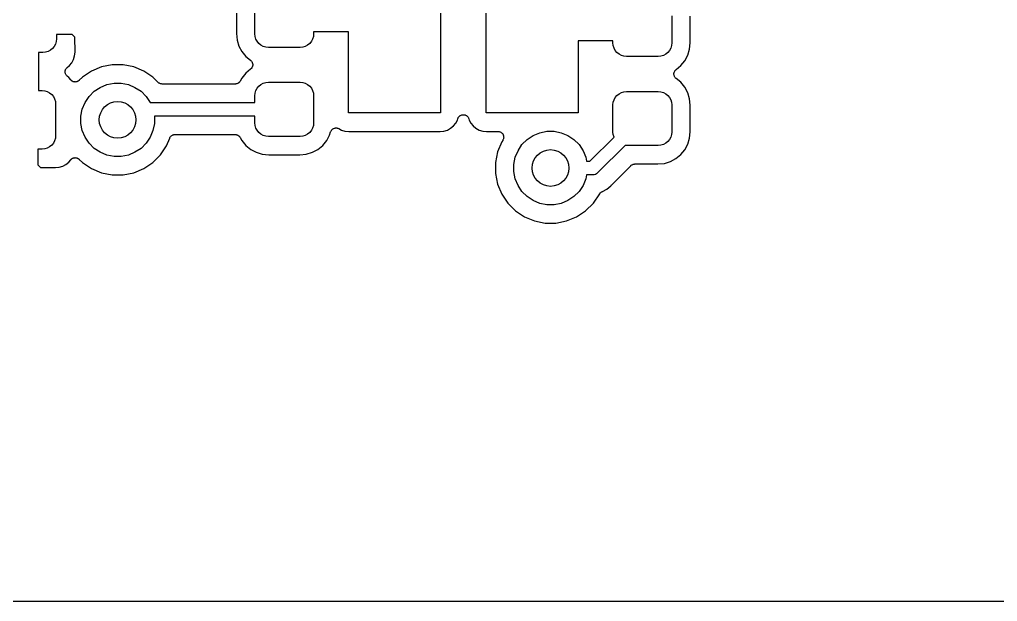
# Model space of a CAD drawing. Extents: x 113.2 to 188.8, y -123.8 to -78.2.
# Drawn here: x 128.32 to 138.97, y -119.85 to -113.51 of the extents above; entities that cross this region are included whole.
import ezdxf

# ---------------------------------------------------------------- set-up
doc = ezdxf.new("R2010")
doc.units = 0
doc.layers.add('BLACK', color=7, linetype='CONTINUOUS')

msp = doc.modelspace()

# ---------------------------------------------------------------- linework, layer by layer
at = {"layer": 'BLACK', "linetype": 'CONTINUOUS'}
for p, q in [((132.9, -113.275), (132.9, -114.525)), ((133.4, -114.525), (133.4, -113.275)), ((130.679, -113.371), (130.679, -113.659)), ((130.88, -113.662), (130.88, -113.367)), ((135.42, -113.468), (135.42, -113.762)), ((135.621, -113.759), (135.621, -113.471)), ((128.72, -113.718), (128.717, -113.746)), ((128.891, -113.67), (128.72, -113.67)), ((128.72, -113.67), (128.72, -113.718)), ((128.92, -113.699), (128.891, -113.67)), ((128.921, -113.862), (128.92, -113.699)), ((130.679, -113.659), (130.686, -113.73)), ((130.686, -113.73), (130.706, -113.796)), ((130.883, -113.691), (130.88, -113.662)), ((130.891, -113.719), (130.883, -113.691)), ((130.905, -113.744), (130.891, -113.719)), ((131.509, -113.719), (131.495, -113.744)), ((131.517, -113.691), (131.509, -113.719)), ((131.52, -113.662), (131.517, -113.691)), ((131.9, -113.64), (131.52, -113.64)), ((131.52, -113.64), (131.52, -113.662)), ((131.9, -114.525), (131.9, -113.64)), ((134.78, -113.74), (134.4, -113.74)), ((134.4, -113.74), (134.4, -114.525)), ((134.78, -113.762), (134.78, -113.74)), ((128.654, -113.84), (128.629, -113.854)), ((128.677, -113.822), (128.654, -113.84)), ((128.695, -113.799), (128.677, -113.822)), ((128.709, -113.774), (128.695, -113.799)), ((128.717, -113.746), (128.709, -113.774)), ((130.706, -113.796), (130.738, -113.856)), ((130.923, -113.767), (130.905, -113.744)), ((130.946, -113.785), (130.923, -113.767)), ((130.971, -113.799), (130.946, -113.785)), ((130.999, -113.807), (130.971, -113.799)), ((131.028, -113.81), (130.999, -113.807)), ((131.373, -113.81), (131.028, -113.81)), ((131.401, -113.807), (131.373, -113.81)), ((131.429, -113.799), (131.401, -113.807)), ((131.454, -113.785), (131.429, -113.799)), ((131.477, -113.767), (131.454, -113.785)), ((131.495, -113.744), (131.477, -113.767)), ((134.783, -113.791), (134.78, -113.762)), ((134.791, -113.819), (134.783, -113.791)), ((134.805, -113.844), (134.791, -113.819)), ((134.823, -113.867), (134.805, -113.844)), ((135.395, -113.844), (135.377, -113.867)), ((135.409, -113.819), (135.395, -113.844)), ((135.417, -113.791), (135.409, -113.819)), ((135.42, -113.762), (135.417, -113.791)), ((135.594, -113.896), (135.614, -113.83)), ((135.614, -113.83), (135.621, -113.759)), ((128.572, -113.865), (128.525, -113.865)), ((128.525, -113.865), (128.525, -114.28)), ((128.601, -113.862), (128.572, -113.865)), ((128.629, -113.854), (128.601, -113.862)), ((128.887, -113.977), (128.906, -113.942)), ((128.906, -113.942), (128.917, -113.904)), ((128.917, -113.904), (128.921, -113.862)), ((130.738, -113.856), (130.781, -113.909)), ((130.781, -113.909), (130.833, -113.951)), ((130.833, -113.951), (130.833, -113.952)), ((130.833, -113.952), (130.833, -113.952)), ((130.833, -113.952), (130.833, -113.952)), ((130.833, -113.952), (130.834, -113.952)), ((130.834, -113.952), (130.838, -113.956)), ((134.846, -113.885), (134.823, -113.867)), ((134.871, -113.899), (134.846, -113.885)), ((134.899, -113.907), (134.871, -113.899)), ((134.927, -113.91), (134.899, -113.907)), ((135.273, -113.91), (134.927, -113.91)), ((135.301, -113.907), (135.273, -113.91)), ((135.329, -113.899), (135.301, -113.907)), ((135.354, -113.885), (135.329, -113.899)), ((135.377, -113.867), (135.354, -113.885)), ((135.562, -113.956), (135.594, -113.896)), ((128.815, -114.064), (128.816, -114.058)), ((128.816, -114.058), (128.816, -114.058)), ((128.816, -114.058), (128.817, -114.058)), ((128.817, -114.058), (128.819, -114.052)), ((128.819, -114.052), (128.821, -114.047)), ((128.821, -114.047), (128.825, -114.042)), ((128.821, -114.047), (128.821, -114.047)), ((128.821, -114.047), (128.821, -114.047)), ((128.825, -114.042), (128.828, -114.037)), ((128.828, -114.036), (128.832, -114.032)), ((128.828, -114.037), (128.828, -114.036)), ((128.828, -114.037), (128.828, -114.037)), ((128.832, -114.032), (128.837, -114.028)), ((128.837, -114.028), (128.862, -114.007)), ((128.862, -114.007), (128.887, -113.977)), ((129.21, -114.023), (129.101, -114.068)), ((129.326, -114), (129.21, -114.023)), ((129.444, -114), (129.326, -114)), ((129.56, -114.023), (129.444, -114)), ((129.669, -114.068), (129.56, -114.023)), ((130.833, -114.049), (130.781, -114.091)), ((130.837, -114.044), (130.833, -114.049)), ((130.841, -114.04), (130.837, -114.044)), ((130.838, -113.956), (130.842, -113.96)), ((130.842, -114.04), (130.841, -114.04)), ((130.841, -114.04), (130.841, -114.04)), ((130.842, -113.96), (130.842, -113.961)), ((130.842, -113.961), (130.842, -113.961)), ((130.842, -113.961), (130.845, -113.966)), ((130.845, -114.035), (130.842, -114.04)), ((130.845, -113.966), (130.849, -113.971)), ((130.848, -114.03), (130.845, -114.035)), ((130.851, -114.024), (130.848, -114.03)), ((130.848, -114.03), (130.848, -114.03)), ((130.848, -114.03), (130.848, -114.03)), ((130.849, -113.971), (130.849, -113.971)), ((130.849, -113.971), (130.849, -113.971)), ((130.849, -113.971), (130.851, -113.977)), ((130.851, -113.977), (130.853, -113.982)), ((130.853, -114.019), (130.851, -114.024)), ((130.853, -113.982), (130.853, -113.982)), ((130.853, -113.982), (130.853, -113.982)), ((130.853, -113.982), (130.854, -113.988)), ((130.854, -114.013), (130.853, -114.018)), ((130.853, -114.018), (130.853, -114.019)), ((130.853, -114.019), (130.853, -114.019)), ((130.854, -113.988), (130.856, -113.994)), ((130.856, -114.007), (130.854, -114.013)), ((130.856, -113.994), (130.856, -113.994)), ((130.856, -113.994), (130.856, -113.994)), ((130.856, -113.994), (130.856, -114.001)), ((130.856, -114.001), (130.856, -114.006)), ((130.856, -114.006), (130.856, -114.007)), ((130.856, -114.007), (130.856, -114.007)), ((135.455, -114.065), (135.458, -114.06)), ((135.458, -114.06), (135.459, -114.06)), ((135.459, -114.06), (135.463, -114.056)), ((135.459, -114.06), (135.459, -114.06)), ((135.463, -114.056), (135.467, -114.051)), ((135.467, -114.051), (135.519, -114.009)), ((135.519, -114.009), (135.562, -113.956)), ((128.814, -114.07), (128.815, -114.064)), ((128.814, -114.076), (128.814, -114.07)), ((128.814, -114.07), (128.814, -114.07)), ((128.814, -114.07), (128.814, -114.07)), ((128.814, -114.082), (128.814, -114.076)), ((128.815, -114.088), (128.814, -114.082)), ((128.814, -114.082), (128.814, -114.082)), ((128.814, -114.082), (128.814, -114.082)), ((128.816, -114.094), (128.815, -114.088)), ((128.816, -114.095), (128.816, -114.094)), ((128.816, -114.094), (128.816, -114.094)), ((128.818, -114.1), (128.816, -114.095)), ((128.821, -114.106), (128.818, -114.1)), ((128.824, -114.111), (128.821, -114.106)), ((128.821, -114.106), (128.821, -114.106)), ((128.821, -114.106), (128.821, -114.106)), ((128.827, -114.116), (128.824, -114.111)), ((128.828, -114.116), (128.827, -114.116)), ((128.832, -114.12), (128.828, -114.116)), ((128.828, -114.116), (128.828, -114.116)), ((128.836, -114.125), (128.832, -114.12)), ((128.837, -114.125), (128.836, -114.125)), ((128.836, -114.125), (128.836, -114.125)), ((128.836, -114.125), (128.836, -114.125)), ((128.836, -114.125), (128.836, -114.125)), ((128.852, -114.138), (128.837, -114.125)), ((128.874, -114.165), (128.852, -114.138)), ((128.876, -114.167), (128.874, -114.165)), ((128.878, -114.169), (128.876, -114.167)), ((129.003, -114.134), (128.967, -114.169)), ((129.101, -114.068), (129.003, -114.134)), ((129.767, -114.134), (129.669, -114.068)), ((129.825, -114.192), (129.767, -114.134)), ((130.738, -114.144), (130.72, -114.177)), ((130.781, -114.091), (130.738, -114.144)), ((135.444, -114.093), (135.446, -114.087)), ((135.444, -114.094), (135.444, -114.093)), ((135.444, -114.093), (135.444, -114.093)), ((135.444, -114.1), (135.444, -114.094)), ((135.444, -114.106), (135.444, -114.1)), ((135.446, -114.112), (135.444, -114.106)), ((135.444, -114.106), (135.444, -114.106)), ((135.444, -114.106), (135.444, -114.106)), ((135.446, -114.087), (135.447, -114.082)), ((135.447, -114.118), (135.446, -114.112)), ((135.447, -114.081), (135.449, -114.076)), ((135.447, -114.082), (135.447, -114.081)), ((135.447, -114.081), (135.447, -114.081)), ((135.449, -114.123), (135.447, -114.118)), ((135.447, -114.118), (135.447, -114.118)), ((135.447, -114.118), (135.447, -114.118)), ((135.449, -114.076), (135.452, -114.07)), ((135.451, -114.129), (135.449, -114.123)), ((135.455, -114.134), (135.451, -114.129)), ((135.451, -114.129), (135.451, -114.129)), ((135.451, -114.129), (135.451, -114.129)), ((135.452, -114.07), (135.455, -114.065)), ((135.452, -114.07), (135.452, -114.07)), ((135.452, -114.07), (135.452, -114.07)), ((135.458, -114.139), (135.455, -114.134)), ((135.458, -114.14), (135.458, -114.139)), ((135.458, -114.139), (135.458, -114.139)), ((135.462, -114.144), (135.458, -114.14)), ((135.466, -114.148), (135.462, -114.144)), ((135.467, -114.148), (135.466, -114.148)), ((135.467, -114.149), (135.467, -114.148)), ((135.467, -114.148), (135.467, -114.148)), ((135.467, -114.148), (135.467, -114.148)), ((135.519, -114.191), (135.467, -114.149)), ((128.88, -114.171), (128.878, -114.169)), ((128.883, -114.173), (128.88, -114.171)), ((128.885, -114.175), (128.883, -114.173)), ((128.887, -114.177), (128.885, -114.175)), ((128.89, -114.178), (128.887, -114.177)), ((128.893, -114.18), (128.89, -114.178)), ((128.896, -114.181), (128.893, -114.18)), ((128.898, -114.183), (128.896, -114.181)), ((128.901, -114.184), (128.898, -114.183)), ((128.904, -114.185), (128.901, -114.184)), ((128.907, -114.186), (128.904, -114.185)), ((128.91, -114.186), (128.907, -114.186)), ((128.913, -114.187), (128.91, -114.186)), ((128.916, -114.187), (128.913, -114.187)), ((128.919, -114.187), (128.916, -114.187)), ((128.922, -114.188), (128.919, -114.187)), ((128.925, -114.187), (128.922, -114.188)), ((128.929, -114.187), (128.925, -114.187)), ((128.931, -114.187), (128.929, -114.187)), ((128.934, -114.187), (128.931, -114.187)), ((128.937, -114.186), (128.934, -114.187)), ((128.941, -114.185), (128.937, -114.186)), ((128.943, -114.184), (128.941, -114.185)), ((128.946, -114.183), (128.943, -114.184)), ((128.949, -114.182), (128.946, -114.183)), ((128.952, -114.18), (128.949, -114.182)), ((128.954, -114.179), (128.952, -114.18)), ((128.957, -114.178), (128.954, -114.179)), ((128.96, -114.176), (128.957, -114.178)), ((128.962, -114.174), (128.96, -114.176)), ((128.964, -114.172), (128.962, -114.174)), ((128.967, -114.17), (128.964, -114.172)), ((128.967, -114.169), (128.967, -114.17)), ((129.13, -114.289), (129.196, -114.246)), ((129.196, -114.246), (129.268, -114.215)), ((129.268, -114.215), (129.346, -114.2)), ((129.346, -114.2), (129.424, -114.2)), ((129.424, -114.2), (129.502, -114.215)), ((129.502, -114.215), (129.574, -114.246)), ((129.574, -114.246), (129.64, -114.289)), ((129.83, -114.195), (129.825, -114.192)), ((129.834, -114.199), (129.83, -114.195)), ((129.835, -114.199), (129.834, -114.199)), ((129.834, -114.199), (129.834, -114.199)), ((129.84, -114.202), (129.835, -114.199)), ((129.845, -114.205), (129.84, -114.202)), ((129.851, -114.207), (129.845, -114.205)), ((129.845, -114.205), (129.845, -114.205)), ((129.845, -114.205), (129.845, -114.205)), ((129.856, -114.209), (129.851, -114.207)), ((129.857, -114.209), (129.856, -114.209)), ((129.863, -114.209), (129.857, -114.209)), ((129.857, -114.209), (129.857, -114.209)), ((129.869, -114.21), (129.863, -114.209)), ((129.87, -114.21), (129.869, -114.21)), ((129.869, -114.21), (129.869, -114.21)), ((129.869, -114.21), (129.869, -114.21)), ((129.869, -114.21), (129.869, -114.21)), ((130.665, -114.21), (129.87, -114.21)), ((130.668, -114.21), (130.665, -114.21)), ((130.67, -114.21), (130.668, -114.21)), ((130.674, -114.209), (130.67, -114.21)), ((130.677, -114.209), (130.674, -114.209)), ((130.68, -114.208), (130.677, -114.209)), ((130.682, -114.207), (130.68, -114.208)), ((130.685, -114.206), (130.682, -114.207)), ((130.689, -114.205), (130.685, -114.206)), ((130.691, -114.204), (130.689, -114.205)), ((130.694, -114.203), (130.691, -114.204)), ((130.697, -114.201), (130.694, -114.203)), ((130.7, -114.199), (130.697, -114.201)), ((130.702, -114.198), (130.7, -114.199)), ((130.704, -114.196), (130.702, -114.198)), ((130.706, -114.194), (130.704, -114.196)), ((130.709, -114.192), (130.706, -114.194)), ((130.711, -114.19), (130.709, -114.192)), ((130.713, -114.188), (130.711, -114.19)), ((130.715, -114.185), (130.713, -114.188)), ((130.717, -114.182), (130.715, -114.185)), ((130.718, -114.18), (130.717, -114.182)), ((130.72, -114.178), (130.718, -114.18)), ((130.72, -114.177), (130.72, -114.178)), ((130.891, -114.281), (130.905, -114.256)), ((130.905, -114.256), (130.923, -114.233)), ((130.923, -114.233), (130.946, -114.215)), ((130.946, -114.215), (130.971, -114.201)), ((130.971, -114.201), (130.999, -114.193)), ((130.999, -114.193), (131.028, -114.19)), ((131.028, -114.19), (131.373, -114.19)), ((131.373, -114.19), (131.401, -114.193)), ((131.401, -114.193), (131.429, -114.201)), ((131.429, -114.201), (131.454, -114.215)), ((131.454, -114.215), (131.477, -114.233)), ((131.477, -114.233), (131.495, -114.256)), ((131.495, -114.256), (131.509, -114.281)), ((135.562, -114.244), (135.519, -114.191)), ((135.594, -114.304), (135.562, -114.244)), ((128.525, -114.28), (128.562, -114.28)), ((128.562, -114.28), (128.591, -114.283)), ((128.591, -114.283), (128.619, -114.291)), ((128.619, -114.291), (128.644, -114.305)), ((128.644, -114.305), (128.667, -114.323)), ((128.667, -114.323), (128.685, -114.346)), ((128.685, -114.346), (128.699, -114.371)), ((128.699, -114.371), (128.707, -114.399)), ((129.031, -114.411), (129.074, -114.345)), ((129.074, -114.345), (129.13, -114.289)), ((129.64, -114.289), (129.696, -114.345)), ((129.696, -114.345), (129.739, -114.41)), ((130.88, -114.337), (130.883, -114.309)), ((130.88, -114.41), (130.88, -114.337)), ((130.883, -114.309), (130.891, -114.281)), ((131.509, -114.281), (131.517, -114.309)), ((131.517, -114.309), (131.52, -114.337)), ((131.52, -114.337), (131.52, -114.632)), ((134.791, -114.381), (134.805, -114.356)), ((134.805, -114.356), (134.823, -114.333)), ((134.823, -114.333), (134.846, -114.315)), ((134.846, -114.315), (134.871, -114.301)), ((134.871, -114.301), (134.899, -114.293)), ((134.899, -114.293), (134.927, -114.29)), ((134.927, -114.29), (135.273, -114.29)), ((135.273, -114.29), (135.301, -114.293)), ((135.301, -114.293), (135.329, -114.301)), ((135.329, -114.301), (135.354, -114.315)), ((135.354, -114.315), (135.377, -114.333)), ((135.377, -114.333), (135.395, -114.356)), ((135.395, -114.356), (135.409, -114.381)), ((135.614, -114.37), (135.594, -114.304)), ((135.621, -114.441), (135.614, -114.37)), ((128.707, -114.399), (128.71, -114.427)), ((128.71, -114.427), (128.71, -114.772)), ((128.985, -114.561), (129, -114.483)), ((129, -114.483), (129.031, -114.411)), ((129.739, -114.41), (130.88, -114.41)), ((134.78, -114.438), (134.783, -114.409)), ((134.78, -114.733), (134.78, -114.438)), ((134.783, -114.409), (134.791, -114.381)), ((135.409, -114.381), (135.417, -114.409)), ((135.417, -114.409), (135.42, -114.438)), ((135.42, -114.438), (135.42, -114.733)), ((135.621, -114.729), (135.621, -114.441)), ((128.985, -114.639), (128.985, -114.561)), ((130.88, -114.56), (129.785, -114.56)), ((129.785, -114.56), (129.785, -114.561)), ((129.785, -114.561), (129.785, -114.639)), ((130.88, -114.632), (130.88, -114.56)), ((132.9, -114.525), (131.9, -114.525)), ((133.086, -114.602), (133.09, -114.588)), ((133.09, -114.587), (133.093, -114.581)), ((133.09, -114.588), (133.09, -114.587)), ((133.093, -114.581), (133.095, -114.576)), ((133.095, -114.576), (133.098, -114.571)), ((133.095, -114.576), (133.095, -114.576)), ((133.095, -114.576), (133.095, -114.576)), ((133.098, -114.571), (133.102, -114.566)), ((133.102, -114.566), (133.106, -114.562)), ((133.102, -114.566), (133.102, -114.566)), ((133.102, -114.566), (133.102, -114.566)), ((133.106, -114.562), (133.111, -114.557)), ((133.111, -114.557), (133.116, -114.554)), ((133.111, -114.557), (133.111, -114.557)), ((133.111, -114.557), (133.111, -114.557)), ((133.116, -114.554), (133.121, -114.551)), ((133.121, -114.551), (133.127, -114.548)), ((133.121, -114.551), (133.121, -114.551)), ((133.121, -114.551), (133.121, -114.551)), ((133.127, -114.548), (133.132, -114.546)), ((133.132, -114.546), (133.139, -114.545)), ((133.132, -114.546), (133.132, -114.546)), ((133.132, -114.546), (133.132, -114.546)), ((133.139, -114.545), (133.144, -114.544)), ((133.144, -114.544), (133.144, -114.544)), ((133.144, -114.544), (133.144, -114.544)), ((133.144, -114.544), (133.151, -114.544)), ((133.151, -114.544), (133.156, -114.544)), ((133.156, -114.544), (133.157, -114.544)), ((133.157, -114.544), (133.157, -114.544)), ((133.157, -114.544), (133.163, -114.545)), ((133.163, -114.545), (133.169, -114.546)), ((133.169, -114.546), (133.169, -114.546)), ((133.169, -114.546), (133.169, -114.546)), ((133.169, -114.546), (133.174, -114.549)), ((133.174, -114.549), (133.18, -114.551)), ((133.18, -114.551), (133.18, -114.551)), ((133.18, -114.551), (133.18, -114.551)), ((133.18, -114.551), (133.185, -114.554)), ((133.185, -114.554), (133.19, -114.558)), ((133.19, -114.558), (133.19, -114.558)), ((133.19, -114.558), (133.19, -114.558)), ((133.19, -114.558), (133.194, -114.562)), ((133.194, -114.562), (133.199, -114.567)), ((133.199, -114.567), (133.199, -114.567)), ((133.199, -114.567), (133.199, -114.567)), ((133.199, -114.567), (133.202, -114.572)), ((133.202, -114.572), (133.205, -114.577)), ((133.205, -114.577), (133.205, -114.577)), ((133.205, -114.577), (133.206, -114.577)), ((133.206, -114.577), (133.208, -114.583)), ((133.208, -114.583), (133.21, -114.588)), ((133.21, -114.588), (133.214, -114.602)), ((134.4, -114.525), (133.4, -114.525)), ((129, -114.717), (128.985, -114.639)), ((129.785, -114.639), (129.77, -114.717)), ((130.883, -114.661), (130.88, -114.632)), ((130.891, -114.689), (130.883, -114.661)), ((130.905, -114.714), (130.891, -114.689)), ((131.509, -114.689), (131.495, -114.714)), ((131.517, -114.661), (131.509, -114.689)), ((131.52, -114.632), (131.517, -114.661)), ((131.725, -114.702), (131.73, -114.698)), ((131.73, -114.698), (131.735, -114.695)), ((131.735, -114.695), (131.736, -114.695)), ((131.736, -114.695), (131.741, -114.693)), ((131.736, -114.695), (131.736, -114.695)), ((131.741, -114.693), (131.747, -114.691)), ((131.747, -114.69), (131.753, -114.689)), ((131.747, -114.691), (131.747, -114.69)), ((131.747, -114.69), (131.747, -114.69)), ((131.753, -114.689), (131.759, -114.688)), ((131.759, -114.688), (131.759, -114.688)), ((131.759, -114.688), (131.759, -114.688)), ((131.759, -114.688), (131.765, -114.688)), ((131.765, -114.688), (131.771, -114.688)), ((131.771, -114.688), (131.771, -114.688)), ((131.771, -114.688), (131.771, -114.688)), ((131.771, -114.688), (131.777, -114.689)), ((131.777, -114.689), (131.783, -114.691)), ((131.783, -114.691), (131.783, -114.691)), ((131.783, -114.691), (131.783, -114.691)), ((131.783, -114.691), (131.789, -114.693)), ((131.789, -114.693), (131.794, -114.695)), ((131.794, -114.695), (131.823, -114.711)), ((132.977, -114.711), (133.012, -114.692)), ((133.012, -114.692), (133.042, -114.667)), ((133.042, -114.667), (133.067, -114.637)), ((133.067, -114.637), (133.086, -114.602)), ((133.214, -114.602), (133.233, -114.637)), ((133.233, -114.637), (133.258, -114.667)), ((133.258, -114.667), (133.288, -114.692)), ((133.288, -114.692), (133.323, -114.711)), ((128.707, -114.801), (128.699, -114.829)), ((128.71, -114.772), (128.707, -114.801)), ((129.031, -114.789), (129, -114.717)), ((129.074, -114.855), (129.031, -114.789)), ((129.739, -114.789), (129.696, -114.855)), ((129.77, -114.717), (129.739, -114.789)), ((129.917, -114.884), (129.952, -114.799)), ((129.952, -114.798), (129.955, -114.793)), ((129.952, -114.799), (129.952, -114.798)), ((129.952, -114.798), (129.952, -114.798)), ((129.952, -114.798), (129.952, -114.798)), ((129.952, -114.799), (129.952, -114.799)), ((129.955, -114.793), (129.958, -114.788)), ((129.958, -114.787), (129.962, -114.783)), ((129.958, -114.788), (129.958, -114.787)), ((129.958, -114.787), (129.958, -114.787)), ((129.962, -114.783), (129.966, -114.778)), ((129.966, -114.778), (129.971, -114.774)), ((129.966, -114.778), (129.966, -114.778)), ((129.966, -114.778), (129.966, -114.778)), ((129.971, -114.774), (129.975, -114.771)), ((129.975, -114.771), (129.976, -114.77)), ((129.976, -114.77), (129.981, -114.768)), ((129.976, -114.77), (129.976, -114.77)), ((129.981, -114.768), (129.986, -114.765)), ((129.986, -114.765), (129.986, -114.765)), ((129.986, -114.765), (129.987, -114.765)), ((129.987, -114.765), (129.992, -114.763)), ((129.992, -114.763), (129.998, -114.761)), ((129.998, -114.761), (129.998, -114.761)), ((129.998, -114.761), (129.998, -114.761)), ((129.998, -114.761), (130.004, -114.761)), ((130.004, -114.761), (130.01, -114.76)), ((130.01, -114.76), (130.665, -114.76)), ((130.665, -114.76), (130.666, -114.76)), ((130.666, -114.76), (130.668, -114.76)), ((130.668, -114.76), (130.671, -114.76)), ((130.671, -114.76), (130.674, -114.761)), ((130.674, -114.761), (130.678, -114.761)), ((130.678, -114.761), (130.68, -114.762)), ((130.68, -114.762), (130.683, -114.763)), ((130.683, -114.763), (130.686, -114.764)), ((130.686, -114.764), (130.69, -114.765)), ((130.69, -114.765), (130.692, -114.766)), ((130.692, -114.766), (130.695, -114.767)), ((130.695, -114.767), (130.697, -114.769)), ((130.697, -114.769), (130.7, -114.771)), ((130.7, -114.771), (130.702, -114.773)), ((130.702, -114.773), (130.705, -114.774)), ((130.705, -114.774), (130.707, -114.777)), ((130.707, -114.777), (130.71, -114.779)), ((130.71, -114.779), (130.711, -114.781)), ((130.711, -114.781), (130.713, -114.783)), ((130.713, -114.783), (130.715, -114.786)), ((130.715, -114.786), (130.717, -114.788)), ((130.717, -114.788), (130.719, -114.791)), ((130.719, -114.791), (130.72, -114.793)), ((130.72, -114.793), (130.738, -114.826)), ((130.923, -114.737), (130.905, -114.714)), ((130.946, -114.755), (130.923, -114.737)), ((130.971, -114.769), (130.946, -114.755)), ((130.999, -114.777), (130.971, -114.769)), ((131.028, -114.78), (130.999, -114.777)), ((131.373, -114.78), (131.028, -114.78)), ((131.401, -114.777), (131.373, -114.78)), ((131.429, -114.769), (131.401, -114.777)), ((131.454, -114.755), (131.429, -114.769)), ((131.477, -114.737), (131.454, -114.755)), ((131.495, -114.714), (131.477, -114.737)), ((131.662, -114.826), (131.694, -114.766)), ((131.694, -114.766), (131.705, -114.732)), ((131.705, -114.732), (131.707, -114.726)), ((131.705, -114.732), (131.705, -114.732)), ((131.705, -114.732), (131.705, -114.732)), ((131.705, -114.732), (131.705, -114.732)), ((131.705, -114.732), (131.705, -114.732)), ((131.707, -114.726), (131.709, -114.721)), ((131.709, -114.721), (131.71, -114.721)), ((131.71, -114.72), (131.713, -114.715)), ((131.71, -114.721), (131.71, -114.72)), ((131.713, -114.715), (131.716, -114.711)), ((131.716, -114.711), (131.717, -114.71)), ((131.717, -114.71), (131.721, -114.706)), ((131.717, -114.71), (131.717, -114.71)), ((131.721, -114.706), (131.725, -114.702)), ((131.725, -114.702), (131.725, -114.702)), ((131.725, -114.702), (131.725, -114.702)), ((131.823, -114.711), (131.861, -114.722)), ((131.861, -114.722), (131.903, -114.726)), ((131.903, -114.726), (132.897, -114.726)), ((132.897, -114.726), (132.939, -114.722)), ((132.939, -114.722), (132.977, -114.711)), ((133.323, -114.711), (133.361, -114.722)), ((133.361, -114.722), (133.403, -114.726)), ((133.403, -114.726), (133.527, -114.726)), ((133.527, -114.726), (133.528, -114.726)), ((133.528, -114.726), (133.528, -114.726)), ((133.528, -114.726), (133.528, -114.726)), ((133.528, -114.726), (133.528, -114.726)), ((133.528, -114.726), (133.534, -114.727)), ((133.534, -114.727), (133.54, -114.728)), ((133.54, -114.728), (133.54, -114.728)), ((133.54, -114.728), (133.54, -114.728)), ((133.54, -114.728), (133.546, -114.729)), ((133.546, -114.729), (133.552, -114.731)), ((133.552, -114.731), (133.552, -114.731)), ((133.552, -114.731), (133.552, -114.731)), ((133.552, -114.731), (133.557, -114.734)), ((133.557, -114.734), (133.563, -114.737)), ((133.563, -114.737), (133.563, -114.737)), ((133.563, -114.737), (133.563, -114.737)), ((133.563, -114.737), (133.567, -114.741)), ((133.567, -114.741), (133.572, -114.745)), ((133.572, -114.745), (133.572, -114.745)), ((133.572, -114.745), (133.572, -114.745)), ((133.572, -114.745), (133.576, -114.75)), ((133.576, -114.75), (133.58, -114.754)), ((133.58, -114.754), (133.58, -114.755)), ((133.58, -114.755), (133.58, -114.755)), ((133.58, -114.755), (133.583, -114.76)), ((133.583, -114.76), (133.585, -114.765)), ((133.585, -114.765), (133.585, -114.765)), ((133.585, -114.765), (133.585, -114.766)), ((133.585, -114.766), (133.587, -114.771)), ((133.587, -114.771), (133.589, -114.777)), ((133.589, -114.802), (133.587, -114.807)), ((133.589, -114.777), (133.589, -114.777)), ((133.589, -114.777), (133.589, -114.777)), ((133.589, -114.777), (133.589, -114.783)), ((133.589, -114.783), (133.59, -114.789)), ((133.59, -114.79), (133.589, -114.795)), ((133.589, -114.795), (133.589, -114.801)), ((133.589, -114.801), (133.589, -114.802)), ((133.589, -114.802), (133.589, -114.802)), ((133.59, -114.789), (133.59, -114.789)), ((133.59, -114.789), (133.59, -114.79)), ((133.845, -114.814), (133.911, -114.771)), ((133.911, -114.771), (133.983, -114.74)), ((133.983, -114.74), (134.061, -114.725)), ((134.061, -114.725), (134.139, -114.725)), ((134.139, -114.725), (134.217, -114.74)), ((134.217, -114.74), (134.289, -114.771)), ((134.289, -114.771), (134.355, -114.814)), ((134.529, -115.05), (134.791, -114.788)), ((134.783, -114.761), (134.78, -114.733)), ((134.791, -114.788), (134.783, -114.761)), ((135.409, -114.789), (135.395, -114.814)), ((135.417, -114.761), (135.409, -114.789)), ((135.42, -114.733), (135.417, -114.761)), ((135.594, -114.866), (135.614, -114.8)), ((135.614, -114.8), (135.621, -114.729)), ((128.619, -114.909), (128.591, -114.917)), ((128.644, -114.895), (128.619, -114.909)), ((128.667, -114.877), (128.644, -114.895)), ((128.685, -114.854), (128.667, -114.877)), ((128.699, -114.829), (128.685, -114.854)), ((129.13, -114.911), (129.074, -114.855)), ((129.196, -114.954), (129.13, -114.911)), ((129.64, -114.911), (129.574, -114.954)), ((129.696, -114.855), (129.64, -114.911)), ((129.851, -114.982), (129.917, -114.884)), ((130.738, -114.826), (130.781, -114.879)), ((130.781, -114.879), (130.834, -114.922)), ((131.566, -114.922), (131.619, -114.879)), ((131.619, -114.879), (131.662, -114.826)), ((133.568, -114.841), (133.523, -114.95)), ((133.579, -114.824), (133.568, -114.841)), ((133.582, -114.819), (133.579, -114.824)), ((133.585, -114.813), (133.582, -114.819)), ((133.587, -114.807), (133.585, -114.813)), ((133.585, -114.813), (133.585, -114.813)), ((133.585, -114.813), (133.585, -114.813)), ((133.746, -114.936), (133.789, -114.87)), ((133.789, -114.87), (133.845, -114.814)), ((134.355, -114.814), (134.411, -114.87)), ((134.411, -114.87), (134.454, -114.936)), ((134.913, -114.879), (134.616, -115.175)), ((134.927, -114.88), (134.913, -114.879)), ((135.273, -114.88), (134.927, -114.88)), ((135.301, -114.877), (135.273, -114.88)), ((135.329, -114.869), (135.301, -114.877)), ((135.354, -114.855), (135.329, -114.869)), ((135.377, -114.837), (135.354, -114.855)), ((135.395, -114.814), (135.377, -114.837)), ((135.562, -114.926), (135.594, -114.866)), ((128.562, -114.92), (128.515, -114.92)), ((128.515, -114.92), (128.515, -115.091)), ((128.591, -114.917), (128.562, -114.92)), ((128.891, -115.021), (128.894, -115.019)), ((128.894, -115.019), (128.896, -115.018)), ((128.896, -115.018), (128.899, -115.017)), ((128.899, -115.017), (128.902, -115.016)), ((128.902, -115.016), (128.905, -115.015)), ((128.905, -115.015), (128.908, -115.014)), ((128.908, -115.014), (128.911, -115.013)), ((128.911, -115.013), (128.914, -115.013)), ((128.914, -115.013), (128.917, -115.013)), ((128.917, -115.013), (128.92, -115.013)), ((128.92, -115.013), (128.923, -115.012)), ((128.923, -115.012), (128.926, -115.013)), ((128.926, -115.013), (128.929, -115.013)), ((128.929, -115.013), (128.932, -115.013)), ((128.932, -115.013), (128.935, -115.014)), ((128.935, -115.014), (128.938, -115.014)), ((128.938, -115.014), (128.941, -115.015)), ((128.941, -115.015), (128.944, -115.016)), ((128.944, -115.016), (128.947, -115.017)), ((128.947, -115.017), (128.95, -115.019)), ((128.95, -115.019), (128.953, -115.02)), ((129.268, -114.985), (129.196, -114.954)), ((129.346, -115), (129.268, -114.985)), ((129.424, -115), (129.346, -115)), ((129.502, -114.985), (129.424, -115)), ((129.574, -114.954), (129.502, -114.985)), ((129.767, -115.066), (129.851, -114.982)), ((130.834, -114.922), (130.894, -114.954)), ((130.894, -114.954), (130.96, -114.974)), ((130.96, -114.974), (131.031, -114.981)), ((131.031, -114.981), (131.369, -114.981)), ((131.369, -114.981), (131.44, -114.974)), ((131.44, -114.974), (131.506, -114.954)), ((131.506, -114.954), (131.566, -114.922)), ((133.523, -114.95), (133.5, -115.066)), ((133.7, -115.086), (133.715, -115.008)), ((133.715, -115.008), (133.746, -114.936)), ((134.454, -114.936), (134.485, -115.008)), ((134.485, -115.008), (134.493, -115.05)), ((135.466, -115.022), (135.519, -114.979)), ((135.519, -114.979), (135.562, -114.926)), ((128.515, -115.091), (128.544, -115.12)), ((128.544, -115.12), (128.707, -115.121)), ((128.707, -115.121), (128.749, -115.117)), ((128.749, -115.117), (128.787, -115.106)), ((128.787, -115.106), (128.822, -115.087)), ((128.822, -115.087), (128.852, -115.062)), ((128.852, -115.062), (128.874, -115.035)), ((128.874, -115.035), (128.875, -115.035)), ((128.875, -115.035), (128.877, -115.033)), ((128.877, -115.033), (128.879, -115.03)), ((128.879, -115.03), (128.881, -115.028)), ((128.881, -115.028), (128.883, -115.026)), ((128.883, -115.026), (128.886, -115.024)), ((128.886, -115.024), (128.888, -115.023)), ((128.888, -115.023), (128.891, -115.021)), ((128.953, -115.02), (128.955, -115.022)), ((128.955, -115.022), (128.958, -115.023)), ((128.958, -115.023), (128.96, -115.025)), ((128.96, -115.025), (128.963, -115.027)), ((128.963, -115.027), (128.965, -115.029)), ((128.965, -115.029), (128.967, -115.031)), ((128.967, -115.031), (129.003, -115.066)), ((129.003, -115.066), (129.101, -115.132)), ((129.669, -115.132), (129.767, -115.066)), ((133.5, -115.066), (133.5, -115.184)), ((133.7, -115.164), (133.7, -115.086)), ((134.493, -115.05), (134.529, -115.05)), ((134.766, -115.308), (134.974, -115.1)), ((134.974, -115.1), (134.975, -115.099)), ((134.974, -115.1), (134.974, -115.1)), ((134.974, -115.1), (134.974, -115.1)), ((134.974, -115.1), (134.974, -115.1)), ((134.975, -115.099), (134.979, -115.095)), ((134.979, -115.095), (134.984, -115.092)), ((134.984, -115.091), (134.99, -115.089)), ((134.984, -115.092), (134.984, -115.091)), ((134.984, -115.092), (134.984, -115.092)), ((134.99, -115.089), (134.995, -115.086)), ((134.995, -115.086), (135.001, -115.084)), ((134.995, -115.086), (134.995, -115.086)), ((134.995, -115.086), (134.995, -115.086)), ((135.001, -115.084), (135.006, -115.082)), ((135.006, -115.082), (135.007, -115.082)), ((135.007, -115.082), (135.007, -115.082)), ((135.007, -115.082), (135.013, -115.082)), ((135.013, -115.082), (135.019, -115.081)), ((135.019, -115.081), (135.269, -115.081)), ((135.269, -115.081), (135.34, -115.074)), ((135.34, -115.074), (135.406, -115.054)), ((135.406, -115.054), (135.466, -115.022)), ((129.101, -115.132), (129.21, -115.177)), ((129.21, -115.177), (129.326, -115.2)), ((129.326, -115.2), (129.444, -115.2)), ((129.444, -115.2), (129.56, -115.177)), ((129.56, -115.177), (129.669, -115.132)), ((133.5, -115.184), (133.523, -115.3)), ((133.715, -115.242), (133.7, -115.164)), ((134.493, -115.2), (134.485, -115.242)), ((134.556, -115.2), (134.493, -115.2)), ((134.56, -115.2), (134.556, -115.2)), ((134.564, -115.2), (134.56, -115.2)), ((134.575, -115.199), (134.564, -115.2)), ((134.564, -115.2), (134.564, -115.2)), ((134.589, -115.195), (134.575, -115.199)), ((134.602, -115.188), (134.589, -115.195)), ((134.613, -115.178), (134.602, -115.188)), ((134.616, -115.175), (134.613, -115.178)), ((133.523, -115.3), (133.568, -115.409)), ((133.746, -115.314), (133.715, -115.242)), ((133.789, -115.38), (133.746, -115.314)), ((134.454, -115.314), (134.411, -115.38)), ((134.485, -115.242), (134.454, -115.314)), ((134.714, -115.355), (134.755, -115.32)), ((134.755, -115.32), (134.762, -115.312)), ((134.762, -115.312), (134.763, -115.312)), ((134.763, -115.312), (134.765, -115.31)), ((134.765, -115.31), (134.766, -115.308)), ((133.568, -115.409), (133.634, -115.507)), ((133.845, -115.436), (133.789, -115.38)), ((133.911, -115.479), (133.845, -115.436)), ((134.355, -115.436), (134.289, -115.479)), ((134.411, -115.38), (134.355, -115.436)), ((134.566, -115.507), (134.635, -115.405)), ((134.635, -115.404), (134.637, -115.402)), ((134.635, -115.405), (134.635, -115.404)), ((134.637, -115.402), (134.639, -115.4)), ((134.639, -115.4), (134.641, -115.397)), ((134.641, -115.397), (134.643, -115.394)), ((134.643, -115.394), (134.645, -115.393)), ((134.645, -115.393), (134.647, -115.391)), ((134.647, -115.391), (134.65, -115.389)), ((134.65, -115.389), (134.653, -115.387)), ((134.653, -115.387), (134.655, -115.386)), ((134.655, -115.386), (134.657, -115.384)), ((134.657, -115.384), (134.661, -115.383)), ((134.661, -115.383), (134.664, -115.381)), ((134.664, -115.381), (134.665, -115.381)), ((134.665, -115.381), (134.714, -115.355)), ((133.634, -115.507), (133.718, -115.591)), ((133.983, -115.51), (133.911, -115.479)), ((134.061, -115.525), (133.983, -115.51)), ((134.139, -115.525), (134.061, -115.525)), ((134.217, -115.51), (134.139, -115.525)), ((134.289, -115.479), (134.217, -115.51)), ((134.482, -115.591), (134.566, -115.507)), ((133.718, -115.591), (133.816, -115.657)), ((133.816, -115.657), (133.925, -115.702)), ((134.275, -115.702), (134.384, -115.657)), ((134.384, -115.657), (134.482, -115.591)), ((133.925, -115.702), (134.041, -115.725)), ((134.041, -115.725), (134.159, -115.725)), ((134.159, -115.725), (134.275, -115.702)), ((176.99, -119.849), (125.01, -119.849))]:
    msp.add_line(p, q, dxfattribs=at)
at = {"layer": 'BLACK'}
for centre in [(129.385, -114.6), (134.1, -115.125)]:
    msp.add_circle(centre, 0.2, dxfattribs=at)

doc.saveas('drawing.dxf')
